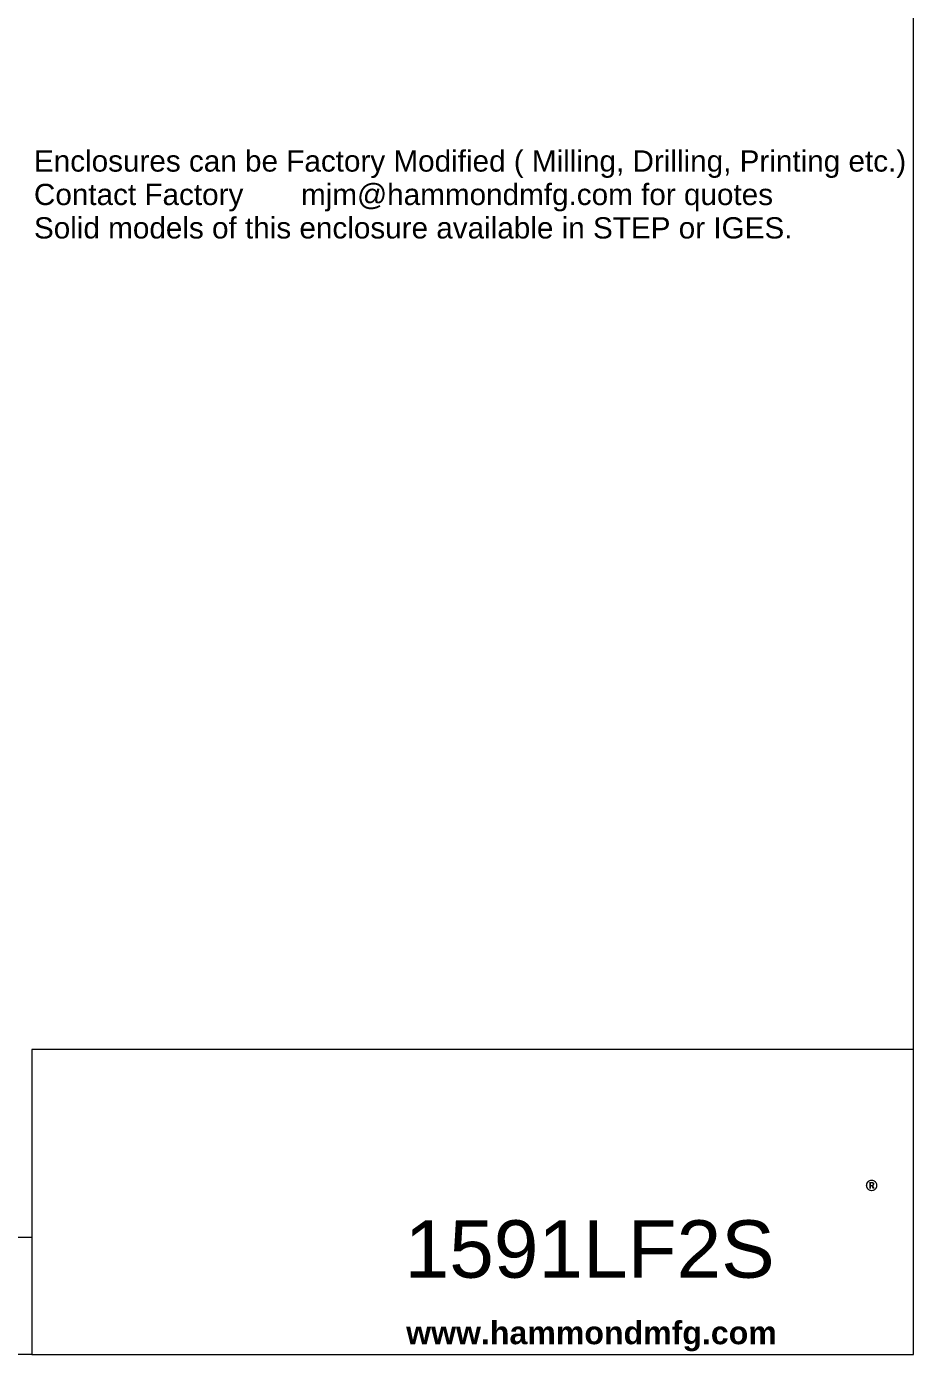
# Model space of a CAD drawing. Header units: millimetres. Extents: x 17 to 490, y 18 to 376.
# Drawn here: x 350 to 490.5, y 17.5 to 227.8 of the extents above; entities that cross this region are included whole.
import ezdxf

# ---------------------------------------------------------------- set-up
doc = ezdxf.new("R2010")
doc.units = ezdxf.units.MM
doc.header["$LTSCALE"] = 1.818182
doc.layers.add('Sketch Geometry (ANSI)', color=7, linetype='Continuous', lineweight=9)
doc.layers.add('Symbol (ANSI)', color=7, linetype='Continuous', lineweight=9)
doc.styles.add('Note Text (ANSI)', font='arial.ttf')
doc.styles.add('Text Style20', font='arial.ttf')

# ---------------------------------------------------------------- blocks, each defined once
blk = doc.blocks.new('Title Blocks HAMMOND')
at = {"layer": 'Sketch Geometry (ANSI)'}
for p, q in [((270, 36.2), (270, 206.73)), ((270, 36.2), (193.21, 36.2)), ((193.21, 36.2), (193.21, 9.64)), ((270, 9.64), (270, 36.2)), ((173.94, 19.84), (193.21, 19.84)), ((193.21, 19.84), (193.21, 9.64)), ((193.21, 9.64), (173.94, 9.64)), ((193.21, 9.64), (270, 9.64))]:
    blk.add_line(p, q, dxfattribs=at)
at = {"layer": 'Symbol (ANSI)', "insert": (265.78, 24.7), "char_height": 2, "attachment_point": 1, "style": 'Note Text (ANSI)'}
blk.add_mtext('\\fCalibri|b1|i0;\\H2.0000;®\\fCalibri|b1|i0;\\H21.7410;\\P', dxfattribs=at)
at = {"layer": 'Symbol (ANSI)', "insert": (225.81, 11.22), "char_height": 2, "width": 32.2927, "attachment_point": 4, "style": 'Note Text (ANSI)'}
blk.add_mtext('\\fArial|b1|i0;\\H2.0000;www.hammondmfg.com', dxfattribs=at)
at = {"layer": 'Symbol (ANSI)', "style": 'Text Style20'}
blk.add_attdef('<TITLE>_001', (225.68, 16.32), '', height=5, dxfattribs=at)

msp = doc.modelspace()

# ---------------------------------------------------------------- block references
at = {"xscale": 1.818181818181818, "yscale": 1.818181818181818, "zscale": 1.818181818181818}
msp.add_blockref('Title Blocks HAMMOND', (-0.452, 0.023), dxfattribs=at).add_auto_attribs({'<TITLE>_001': '1591LF2S'})

# ---------------------------------------------------------------- texts
at = {"layer": 'Symbol (ANSI)', "color": 5, "true_color": 0x0000ff, "insert": (351.167, 201.193), "char_height": 3.36364, "width": 138.12444, "attachment_point": 4, "line_spacing_factor": 0.944221, "style": 'Note Text (ANSI)'}
msp.add_mtext('{\\fArial|b0|i0;\\H3.3636;Enclosures can be Factory Modified ( Milling, Drilling, Printing etc.)\\PContact Factory       mjm@hammondmfg.com for quotes\\PSolid models of this enclosure available in STEP or IGES.}', dxfattribs=at)

doc.saveas('drawing.dxf')
